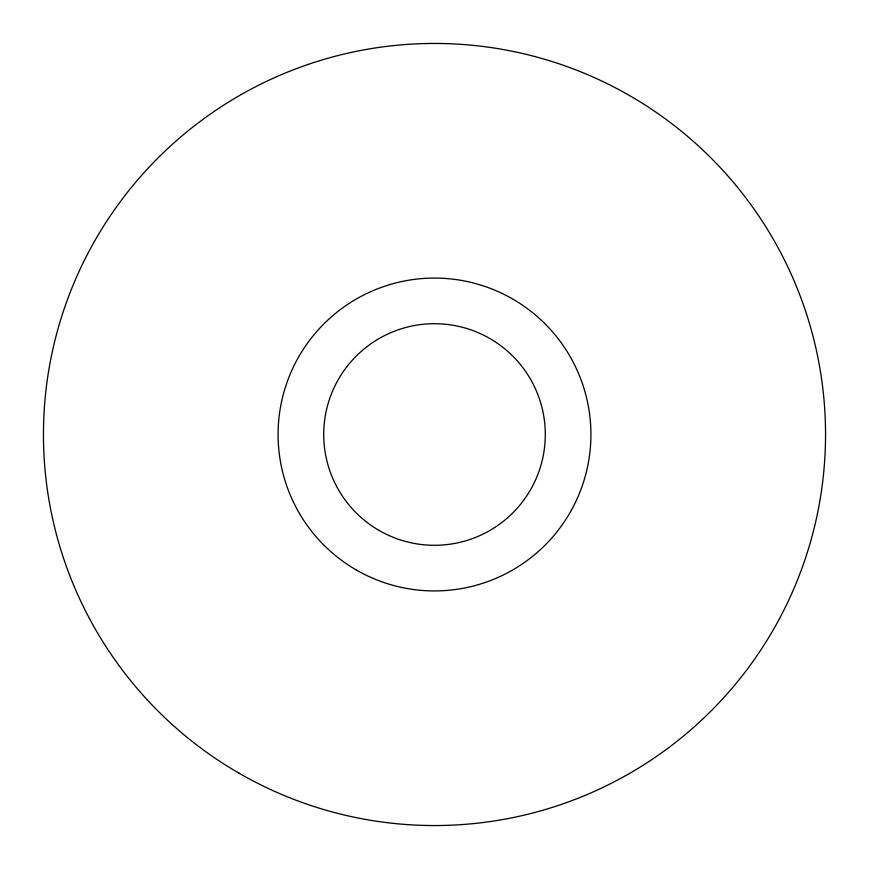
<?xml version="1.0" encoding="UTF-8"?>
<svg xmlns="http://www.w3.org/2000/svg" width="869" height="869" viewBox="0 0 869 869"><rect width="100%" height="100%" fill="white"/><g stroke="black" fill="none" stroke-linecap="round" stroke-linejoin="round"><path stroke-width="1.3" d="M238.975 773.16A391.05 391.05 0 0 0 825.55 434.5A391.05 391.05 0 0 0 238.975 95.84A391.05 391.05 0 0 0 238.975 773.16M379.101 530.448A110.797 110.797 0 0 0 545.298 434.5A110.797 110.797 0 0 0 379.101 338.552A110.797 110.797 0 0 0 379.101 530.448M356.29 569.966A156.42 156.42 0 0 0 590.92 434.5A156.42 156.42 0 0 0 356.29 299.034A156.42 156.42 0 0 0 356.29 569.966"/></g></svg>
